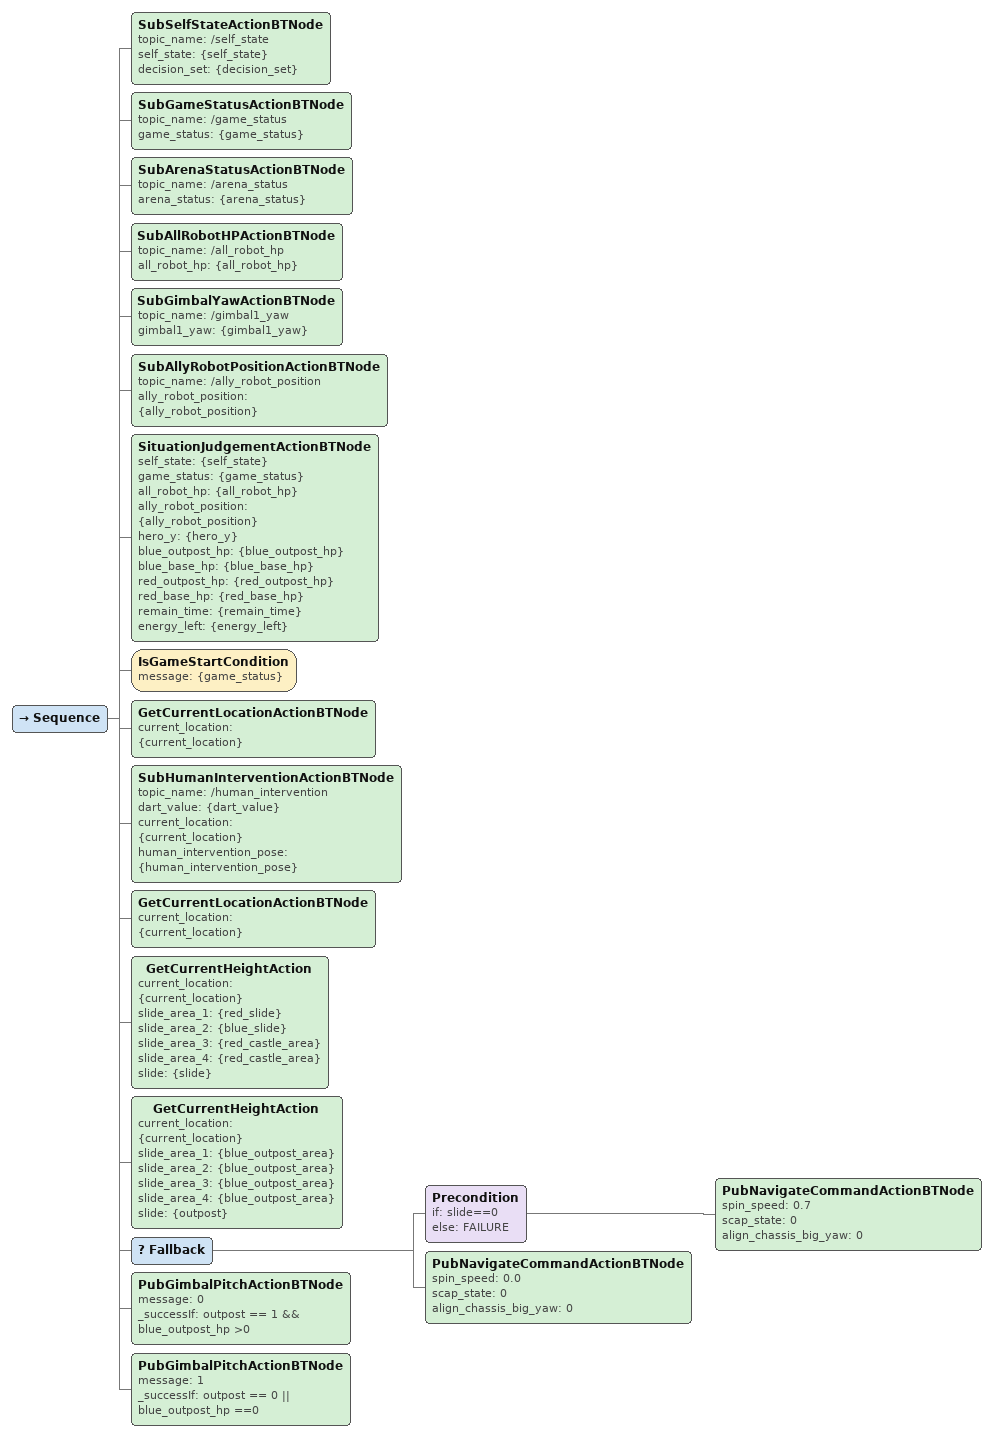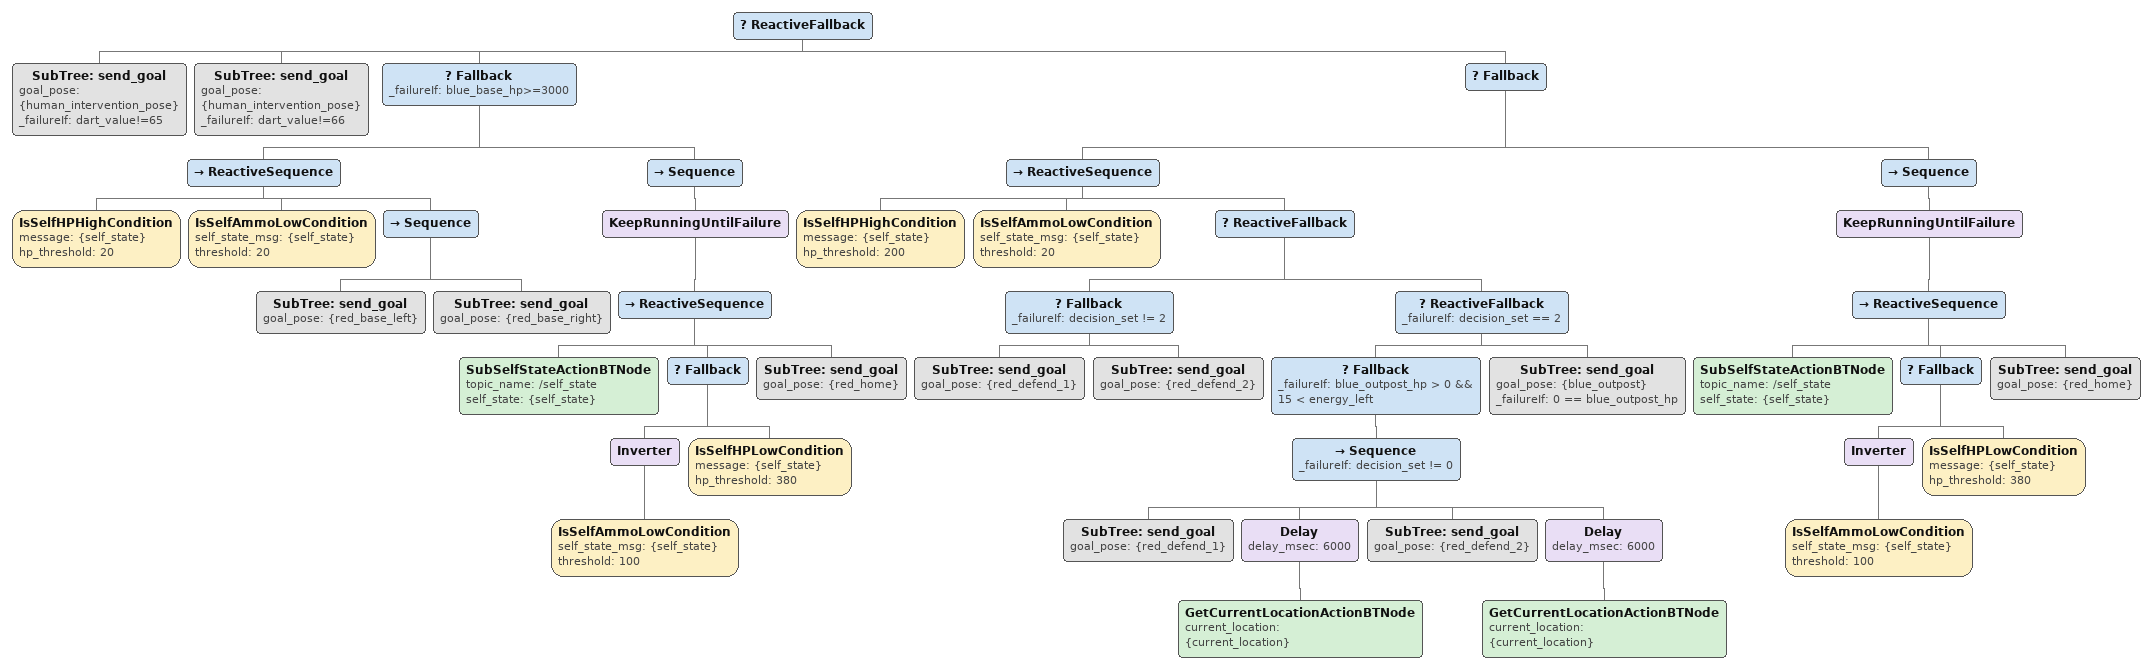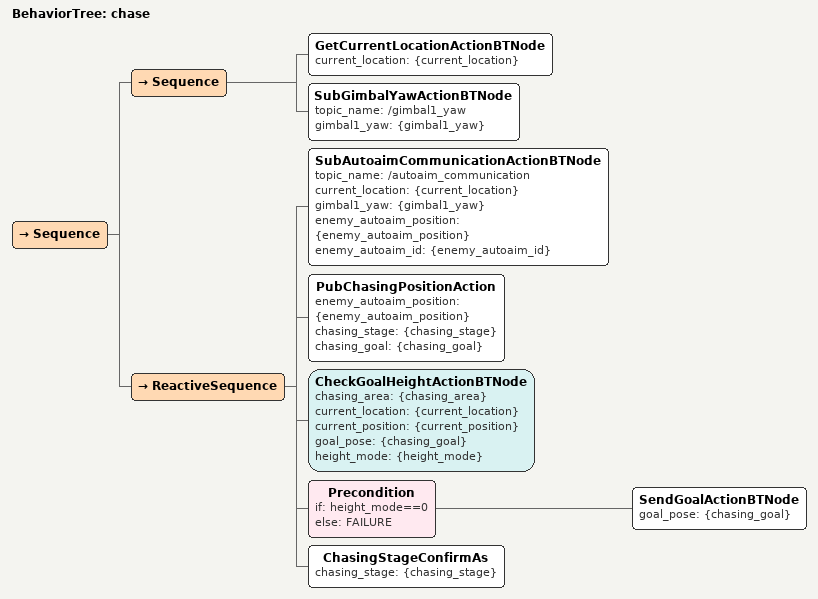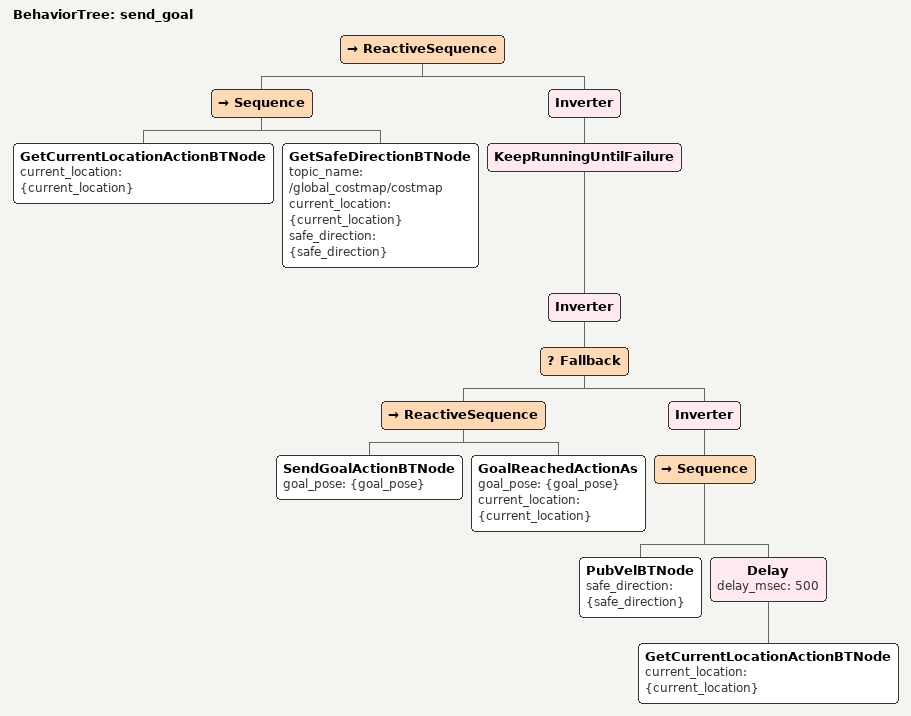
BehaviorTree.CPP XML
<Sequence>
    <SubSelfStateActionBTNode topic_name="/self_state" self_state="{self_state}" decision_set="{decision_set}"/>
    <SubGameStatusActionBTNode topic_name="/game_status" game_status="{game_status}"/>
    <SubArenaStatusActionBTNode topic_name="/arena_status" arena_status="{arena_status}"/>
    <SubAllRobotHPActionBTNode topic_name="/all_robot_hp" all_robot_hp="{all_robot_hp}"/>
    <SubGimbalYawActionBTNode topic_name="/gimbal1_yaw" gimbal1_yaw="{gimbal1_yaw}"/>
    <SubAllyRobotPositionActionBTNode topic_name="/ally_robot_position" ally_robot_position="{ally_robot_position}"/>
    <SituationJudgementActionBTNode self_state="{self_state}" game_status="{game_status}" all_robot_hp="{all_robot_hp}" ally_robot_position="{ally_robot_position}" hero_y="{hero_y}" blue_outpost_hp="{blue_outpost_hp}" blue_base_hp="{blue_base_hp}" red_outpost_hp="{red_outpost_hp}" red_base_hp="{red_base_hp}" remain_time="{remain_time}" energy_left="{energy_left}"/>
    <IsGameStartCondition message="{game_status}"/>
    <GetCurrentLocationActionBTNode current_location="{current_location}"/>
    <SubHumanInterventionActionBTNode topic_name="/human_intervention" dart_value="{dart_value}" current_location="{current_location}" human_intervention_pose="{human_intervention_pose}"/>

    <GetCurrentLocationActionBTNode current_location="{current_location}"/>
    <GetCurrentHeightAction current_location="{current_location}" slide_area_1="{red_slide}" slide_area_2="{blue_slide}" slide_area_3="{red_castle_area}" slide_area_4="{red_castle_area}" slide="{slide}"/>
    <GetCurrentHeightAction current_location="{current_location}" slide_area_1="{blue_outpost_area}" slide_area_2="{blue_outpost_area}" slide_area_3="{blue_outpost_area}" slide_area_4="{blue_outpost_area}" slide="{outpost}"/>
    <Fallback>
        <Precondition if="slide==0" else="FAILURE">
            <PubNavigateCommandActionBTNode spin_speed="0.7" scap_state="0" align_chassis_big_yaw="0"/>
        </Precondition>
        <PubNavigateCommandActionBTNode spin_speed="0.0" scap_state="0" align_chassis_big_yaw="0"/>
    </Fallback>

    <PubGimbalPitchActionBTNode message="0" _successIf="outpost == 1 &amp;&amp; blue_outpost_hp >0"/>
    <PubGimbalPitchActionBTNode message="1" _successIf="outpost == 0 || blue_outpost_hp ==0"/>

</Sequence>

<ReactiveFallback>
    <!-- 2.任何时候(包括没血没弹),在受到云台手消息的时候都移动到对应位置 -->
        <SubTree ID="send_goal" goal_pose="{human_intervention_pose}" _failureIf="dart_value!=65"/>
        <SubTree ID="send_goal" goal_pose="{human_intervention_pose}" _failureIf="dart_value!=66"/>

    <!-- 3.基地血小于2000时，在家门口两点巡航 -->
        <Fallback _failureIf="blue_base_hp>=3000">
            <ReactiveSequence>
                <IsSelfHPHighCondition message="{self_state}" hp_threshold="20"/>
                <IsSelfAmmoLowCondition self_state_msg="{self_state}" threshold="20"/>

                <Sequence>
                    <SubTree ID="send_goal" goal_pose="{red_base_left}"/>
                    <SubTree ID="send_goal" goal_pose="{red_base_right}"/>
                </Sequence>
            </ReactiveSequence>

            <Sequence>
                <KeepRunningUntilFailure>
                    <ReactiveSequence>
                        <SubSelfStateActionBTNode topic_name="/self_state" self_state="{self_state}"/>
                        <Fallback>
                            <Inverter>
                                <IsSelfAmmoLowCondition self_state_msg="{self_state}" threshold="100"/>
                            </Inverter>
                            <IsSelfHPLowCondition message="{self_state}" hp_threshold="380"/>
                        </Fallback>
                        <SubTree ID="send_goal" goal_pose="{red_home}"/>
                    </ReactiveSequence>
                </KeepRunningUntilFailure>
            </Sequence>
        </Fallback>
        <!-- 进入主要决策部分,200血及没弹回家 -->
        <Fallback>
            <ReactiveSequence>
                <IsSelfHPHighCondition message="{self_state}" hp_threshold="200"/>
                <IsSelfAmmoLowCondition self_state_msg="{self_state}" threshold="20"/>
                <ReactiveFallback>
                    <Fallback _failureIf="decision_set != 2">
                        <SubTree ID="send_goal" goal_pose="{red_defend_1}"/>
                        <SubTree ID="send_goal" goal_pose="{red_defend_2}"/>
                    </Fallback>

                    <ReactiveFallback _failureIf="decision_set == 2">
                        <!-- 3.基地血小于3000,或虚弱时,进入防御模式 -->
                        <Fallback _failureIf="blue_outpost_hp > 0 &amp;&amp; 15 &lt; energy_left">
                                <Sequence _failureIf="decision_set != 0">
                                    <SubTree ID="send_goal" goal_pose="{red_defend_1}"/>
                                    <Delay delay_msec="6000">
                                        <GetCurrentLocationActionBTNode current_location="{current_location}"/>
                                    </Delay>
                                    <SubTree ID="send_goal" goal_pose="{red_defend_2}"/>
                                    <Delay delay_msec="6000">
                                        <GetCurrentLocationActionBTNode current_location="{current_location}"/>
                                    </Delay>
                                </Sequence>
                        </Fallback>

                        <!-- 4.打前哨 -->
                        <SubTree ID="send_goal" goal_pose="{blue_outpost}" _failureIf="0 == blue_outpost_hp"/>

                    </ReactiveFallback>
                </ReactiveFallback>
            </ReactiveSequence>

            <Sequence>
                <KeepRunningUntilFailure>
                    <ReactiveSequence>
                        <SubSelfStateActionBTNode topic_name="/self_state" self_state="{self_state}"/>
                        <Fallback>
                            <Inverter>
                                <IsSelfAmmoLowCondition self_state_msg="{self_state}" threshold="100"/>
                            </Inverter>
                            <IsSelfHPLowCondition message="{self_state}" hp_threshold="380"/>
                        </Fallback>
                        <SubTree ID="send_goal" goal_pose="{red_home}"/>
                    </ReactiveSequence>
                </KeepRunningUntilFailure>
            </Sequence>
        </Fallback>
</ReactiveFallback>

<BehaviorTree ID="chase">
    <Sequence>
        <Sequence>
            <GetCurrentLocationActionBTNode current_location="{current_location}"/>
            <SubGimbalYawActionBTNode topic_name="/gimbal1_yaw" gimbal1_yaw="{gimbal1_yaw}"/>

        </Sequence>
        <ReactiveSequence>
                <SubAutoaimCommunicationActionBTNode topic_name="/autoaim_communication" current_location="{current_location}" gimbal1_yaw="{gimbal1_yaw}" enemy_autoaim_position="{enemy_autoaim_position}" enemy_autoaim_id="{enemy_autoaim_id}"/>
                <PubChasingPositionAction enemy_autoaim_position="{enemy_autoaim_position}" chasing_stage="{chasing_stage}" chasing_goal="{chasing_goal}"/>
                <CheckGoalHeightActionBTNode chasing_area="{chasing_area}" current_location="{current_location}" current_position="{current_position}" goal_pose="{chasing_goal}" height_mode="{height_mode}"/>
                <Precondition if="height_mode==0" else="FAILURE">
                    <SendGoalActionBTNode goal_pose="{chasing_goal}"/>
                </Precondition>
                <ChasingStageConfirmAs chasing_stage="{chasing_stage}"/>
        </ReactiveSequence>
    </Sequence>
</BehaviorTree>

<BehaviorTree ID="send_goal">
    <ReactiveSequence>
        <Sequence>
            <GetCurrentLocationActionBTNode current_location="{current_location}"/>
            <GetSafeDirectionBTNode topic_name="/global_costmap/costmap" current_location="{current_location}" safe_direction="{safe_direction}"/>
        </Sequence>
        <Inverter>
            <KeepRunningUntilFailure>
                <Inverter>
                    <Fallback>
                        <ReactiveSequence>
                            <SendGoalActionBTNode goal_pose="{goal_pose}"/>
                            <GoalReachedActionAs goal_pose="{goal_pose}" current_location="{current_location}"/>
                        </ReactiveSequence>
                        <Inverter>
                            <Sequence>
                                <PubVelBTNode safe_direction="{safe_direction}"/>
                                <Delay delay_msec="500">
                                    <GetCurrentLocationActionBTNode current_location="{current_location}"/>
                                </Delay>
                            </Sequence>
                        </Inverter>
                    </Fallback>
                </Inverter>
            </KeepRunningUntilFailure>
        </Inverter>
    </ReactiveSequence>
</BehaviorTree>
